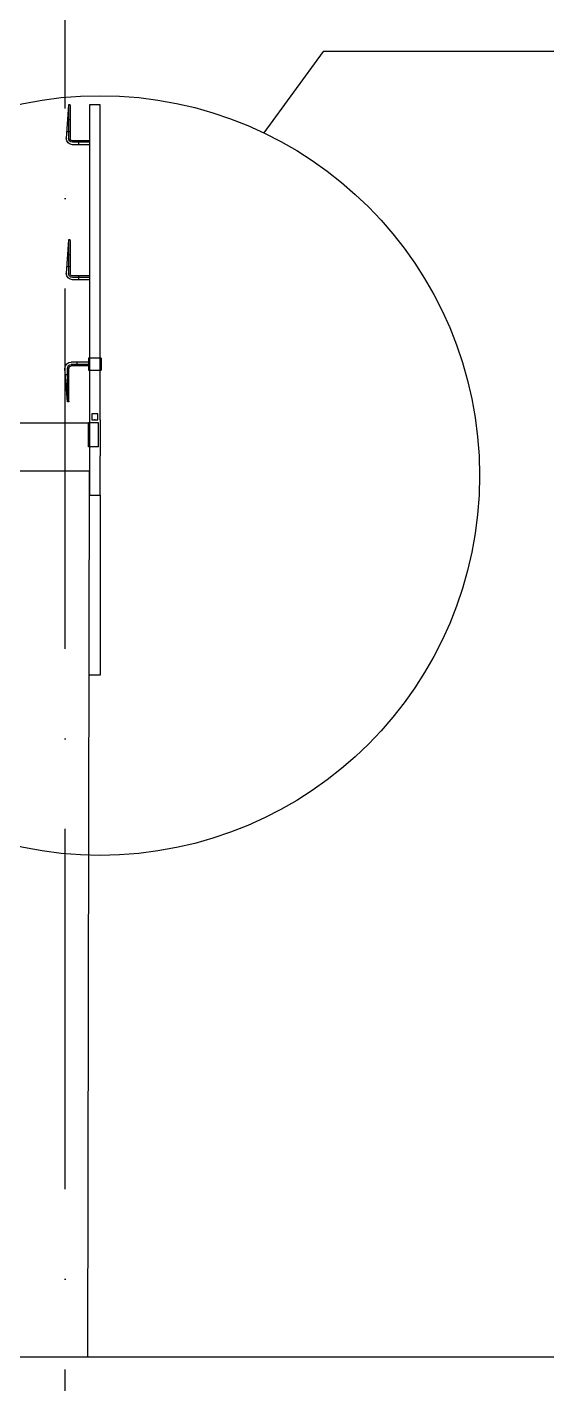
# Model space of a CAD drawing. Header units: millimetres. Extents: x 1924 to 471109, y -30014 to 109986.
# Drawn here: x 429417 to 431150, y 28543 to 33062 of the extents above; entities that cross this region are included whole.
import ezdxf
from ezdxf.enums import TextEntityAlignment as Align

# ---------------------------------------------------------------- set-up
doc = ezdxf.new("R2010")
doc.units = ezdxf.units.MM
doc.header["$LTSCALE"] = 100
for name, pattern in [('102', [50.8, 31.75, -6.35, 6.35, -6.35]), ('104', [4, 2, -2]), ('ACAD_ISO10W100', [18, 12, -3, 0, -3])]:
    doc.linetypes.add(name, pattern=pattern)
for name, color, linetype in [('detaily', 10, 'Continuous'), ('PERI_AXIS', 1, '102'), ('PERI_Blocktext', 22, 'Continuous'), ('PERI_MULTIFLEX_Prop', 8, 'Continuous')]:
    doc.layers.add(name, color=color, linetype=linetype)
doc.layers.add('nosne steny', color=140, linetype='Continuous', lineweight=30, plot=False)
doc.layers.add('podlazi', color=40, linetype='Continuous', lineweight=30, plot=False)
for name, color, linetype, plot in [('osy objektu', 130, 'ACAD_ISO10W100', False), ('PERI_HELPLINE', 140, 'Continuous', False), ('PERI_HIDDEN', 30, '104', False)]:
    doc.layers.add(name, color=color, linetype=linetype, plot=plot)
doc.styles.add('PERI-Blocktxt', font='arial.ttf')
doc.styles.add('PERI-txt-arial', font='arial.ttf')

# ---------------------------------------------------------------- blocks, each defined once
blk = doc.blocks.new('116292c')
at = {"color": 0, "linetype": 'ByBlock'}
for p, q in [((-17.5, 206), (-17.5, 1050)), ((-17.5, 1050), (17.5, 1050)), ((17.5, 1050), (17.5, 206)), ((82.5, 1050), (87.5, 1050)), ((82.5, 1047.5), (82.5, 938)), ((87.5, 1050), (95.5, 938)), ((87.5, 1047.5), (87.5, 938)), ((17.5, 930), (74.5, 930)), ((17.5, 925), (74.5, 925)), ((17.5, 917), (74.5, 917)), ((82.5, 600), (87.5, 600)), ((82.5, 597.5), (82.5, 488)), ((87.5, 600), (95.5, 488)), ((87.5, 597.5), (87.5, 488)), ((17.5, 480), (74.5, 480)), ((17.5, 475), (74.5, 475)), ((17.5, 467), (74.5, 467)), ((-21.5, 206), (-21.5, 166)), ((-21.5, 206), (21.5, 206)), ((21.5, 206), (21.5, 166)), ((21.5, 193), (78.5, 193)), ((21.5, 185), (78.5, 185)), ((21.5, 166), (-21.5, 166)), ((-17.5, 0), (-17.5, 166)), ((17.5, 166), (17.5, 0)), ((21.5, 180), (78.5, 180)), ((86.5, 62.5), (86.5, 172)), ((91.5, 60), (99.5, 172)), ((91.5, 62.5), (91.5, 172)), ((86.5, 60), (91.5, 60)), ((-17.5, -250), (-17.5, -120)), ((17.5, -120), (17.5, -250)), ((17.5, -250), (-17.5, -250))]:
    blk.add_line(p, q, dxfattribs=at)
at = {"color": 0, "linetype": 'ByBlock', "flags": 128}
for points in [[(82.5, 1047.5), (82.5, 1047.6), (82.5, 1047.8), (82.5, 1047.9), (82.5, 1048), (82.5, 1048.2), (82.5, 1048.3), (82.5, 1048.4), (82.5, 1048.6), (82.5, 1048.7), (82.5, 1048.8), (82.5, 1048.9), (82.5, 1049), (82.5, 1049.1), (82.5, 1049.2), (82.5, 1049.3), (82.5, 1049.4), (82.5, 1049.5), (82.5, 1049.6), (82.5, 1049.7), (82.5, 1049.8), (82.5, 1049.8), (82.5, 1049.9), (82.5, 1049.9), (82.5, 1050)], [(87.5, 1050), (87.5, 1049.9), (87.5, 1049.9), (87.5, 1049.8), (87.5, 1049.8), (87.5, 1049.7), (87.5, 1049.6), (87.5, 1049.5), (87.5, 1049.4), (87.5, 1049.3), (87.5, 1049.2), (87.5, 1049.1), (87.5, 1049), (87.5, 1048.9), (87.5, 1048.8), (87.5, 1048.7), (87.5, 1048.6), (87.5, 1048.4), (87.5, 1048.3), (87.5, 1048.2), (87.5, 1048), (87.5, 1047.9), (87.5, 1047.8), (87.5, 1047.6), (87.5, 1047.5)], [(82.5, 597.5), (82.5, 597.6), (82.5, 597.8), (82.5, 597.9), (82.5, 598), (82.5, 598.2), (82.5, 598.3), (82.5, 598.4), (82.5, 598.6), (82.5, 598.7), (82.5, 598.8), (82.5, 598.9), (82.5, 599), (82.5, 599.1), (82.5, 599.2), (82.5, 599.3), (82.5, 599.4), (82.5, 599.5), (82.5, 599.6), (82.5, 599.7), (82.5, 599.8), (82.5, 599.8), (82.5, 599.9), (82.5, 599.9), (82.5, 600)], [(87.5, 600), (87.5, 599.9), (87.5, 599.9), (87.5, 599.8), (87.5, 599.8), (87.5, 599.7), (87.5, 599.6), (87.5, 599.5), (87.5, 599.4), (87.5, 599.3), (87.5, 599.2), (87.5, 599.1), (87.5, 599), (87.5, 598.9), (87.5, 598.8), (87.5, 598.7), (87.5, 598.6), (87.5, 598.4), (87.5, 598.3), (87.5, 598.2), (87.5, 598), (87.5, 597.9), (87.5, 597.8), (87.5, 597.6), (87.5, 597.5)], [(86.5, 62.5), (86.5, 62.4), (86.5, 62.2), (86.5, 62.1), (86.5, 62), (86.5, 61.8), (86.5, 61.7), (86.5, 61.6), (86.5, 61.4), (86.5, 61.3), (86.5, 61.2), (86.5, 61.1), (86.5, 61), (86.5, 60.9), (86.5, 60.8), (86.5, 60.7), (86.5, 60.6), (86.5, 60.5), (86.5, 60.4), (86.5, 60.3), (86.5, 60.2), (86.5, 60.2), (86.5, 60.1), (86.5, 60.1), (86.5, 60)], [(91.5, 60), (91.5, 60.1), (91.5, 60.1), (91.5, 60.2), (91.5, 60.2), (91.5, 60.3), (91.5, 60.4), (91.5, 60.5), (91.5, 60.6), (91.5, 60.7), (91.5, 60.8), (91.5, 60.9), (91.5, 61), (91.5, 61.1), (91.5, 61.2), (91.5, 61.3), (91.5, 61.4), (91.5, 61.6), (91.5, 61.7), (91.5, 61.8), (91.5, 62), (91.5, 62.1), (91.5, 62.2), (91.5, 62.4), (91.5, 62.5)]]:
    blk.add_lwpolyline(points, dxfattribs=at)
at = {"color": 0, "linetype": 'ByBlock'}
for centre, radius, start, end in [((74.5, 938), 21, 270, 0), ((74.5, 938), 8, 270, 0), ((74.5, 938), 13, 270, 0), ((74.5, 488), 21, 270, 0), ((74.5, 488), 8, 270, 0), ((74.5, 488), 13, 270, 0), ((78.5, 172), 21, 0, 90), ((78.5, 172), 13, 0, 90), ((78.5, 172), 8, 0, 90)]:
    blk.add_arc(centre, radius, start, end, dxfattribs=at)
at = {"layer": 'PERI_AXIS'}
for p, q in [((82.5, 1000), (91.1, 1000)), ((82.5, 960), (93.9, 960)), ((54.5, 930), (54.5, 917)), ((82.5, 550), (91.1, 550)), ((82.5, 510), (93.9, 510)), ((54.5, 480), (54.5, 467)), ((58.5, 180), (58.5, 193)), ((86.5, 150), (97.9, 150)), ((86.5, 110), (95.1, 110))]:
    blk.add_line(p, q, dxfattribs=at)
at = {"layer": 'PERI_HELPLINE'}
blk.add_point((0, 0), dxfattribs=at)
at = {"layer": 'PERI_HIDDEN'}
for p, q in [((-19, 206), (-19, 166)), ((-17.5, 166), (-17.5, 206)), ((17.5, 206), (17.5, 166)), ((19, 206), (19, 166)), ((-17.5, 0), (-17.5, -120)), ((-10, 20), (10, 20)), ((-10, 0), (-10, 20)), ((10, 0), (-10, 0)), ((10, 20), (10, 0)), ((17.5, 0), (17.5, -120)), ((-12.5, -90), (-12.5, -10)), ((-12.5, -10), (21.5, -10)), ((21.5, -90), (21.5, -10)), ((-12.5, -90), (21.5, -90))]:
    blk.add_line(p, q, dxfattribs=at)
at = {"color": 0, "linetype": 'ByBlock', "style": 'PERI-txt-arial'}
for tag, flags in [('ART', 3), ('Faktor', 9)]:
    blk.add_attdef(tag, (0, 0), '', height=1, dxfattribs=dict(at, flags=flags))
at = {"layer": 'PERI_Blocktext', "style": 'PERI-Blocktxt', "flags": 8}
blk.add_attdef('Blocktext', text='', height=80, rotation=90, dxfattribs=at).set_placement((-150, 500), align=Align.MIDDLE_CENTER)

msp = doc.modelspace()

# ---------------------------------------------------------------- linework, layer by layer
at = {"layer": 'detaily'}
for p, q in [((430404.815, 32980.44), (430206.445, 32710.071)), ((432825.488, 32980.44), (430404.815, 32980.44))]:
    msp.add_line(p, q, dxfattribs=at)
msp.add_circle((429660.759, 31568.454), 1265.33, dxfattribs=at)
at = {"layer": 'nosne steny'}
msp.add_line((429619.915, 28633.112), (429625.759, 31583.454), dxfattribs=at)
at = {"layer": 'osy objektu'}
msp.add_line((429544.915, 25590.705), (429544.915, 33927.617), dxfattribs=at)
at = {"layer": 'PERI_MULTIFLEX_Prop'}
for p, q in [((429660.759, 31503.454), (429660.759, 30903.454)), ((429660.759, 30903.454), (429625.759, 30903.454))]:
    msp.add_line(p, q, dxfattribs=at)
at = {"layer": 'podlazi'}
for p, q in [((419775.759, 31743.454), (429625.759, 31743.454)), ((429625.759, 31743.454), (429625.759, 31583.454)), ((429625.759, 31583.454), (429369.915, 31583.454)), ((418944.915, 28633.112), (454544.915, 28633.112))]:
    msp.add_line(p, q, dxfattribs=at)

# ---------------------------------------------------------------- block references
at = {"layer": 'PERI_MULTIFLEX_Prop', "xscale": -1}
msp.add_blockref('116292c', (429643.259, 31753.454), dxfattribs=at)

doc.saveas('drawing.dxf')
